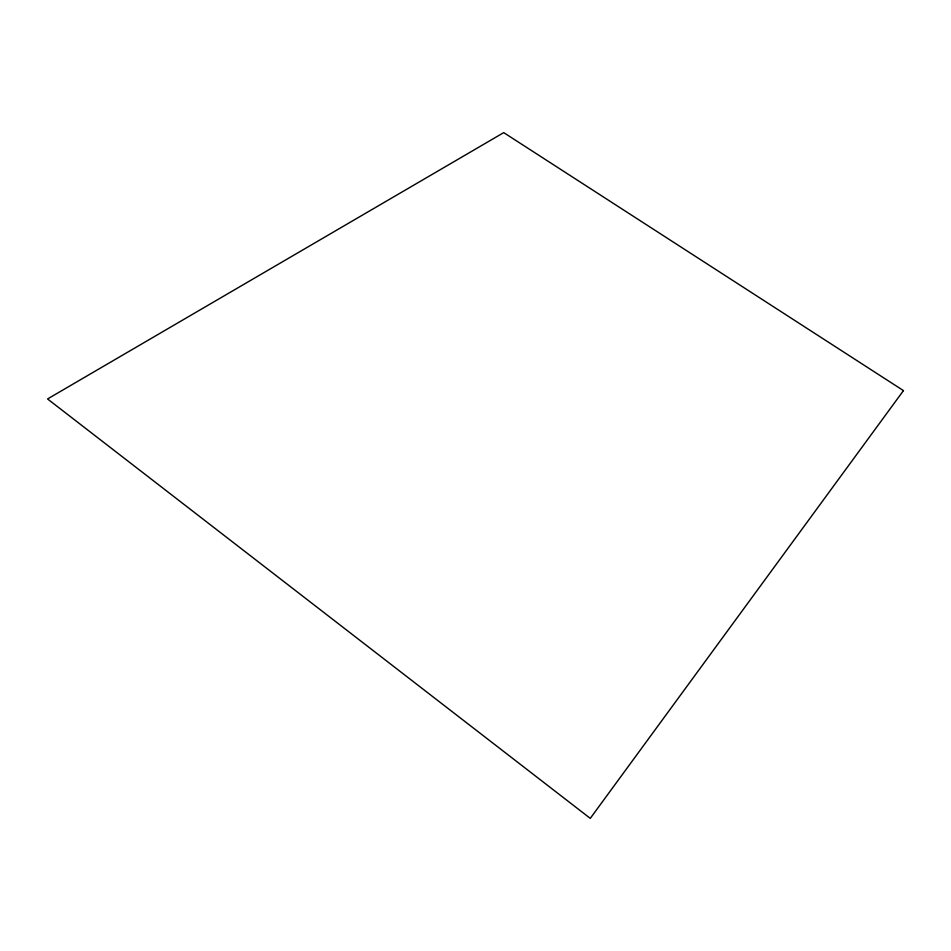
<?xml version="1.0" encoding="UTF-8"?>
<svg xmlns="http://www.w3.org/2000/svg" width="951" height="951" viewBox="0 0 951 951"><rect width="100%" height="100%" fill="white"/><g stroke="black" fill="none" stroke-linecap="round" stroke-linejoin="round"><path stroke-width="1.43" d="M903.45 390.611L590.274 818.371L47.55 398.956L503.721 132.629L903.45 390.611"/></g></svg>
